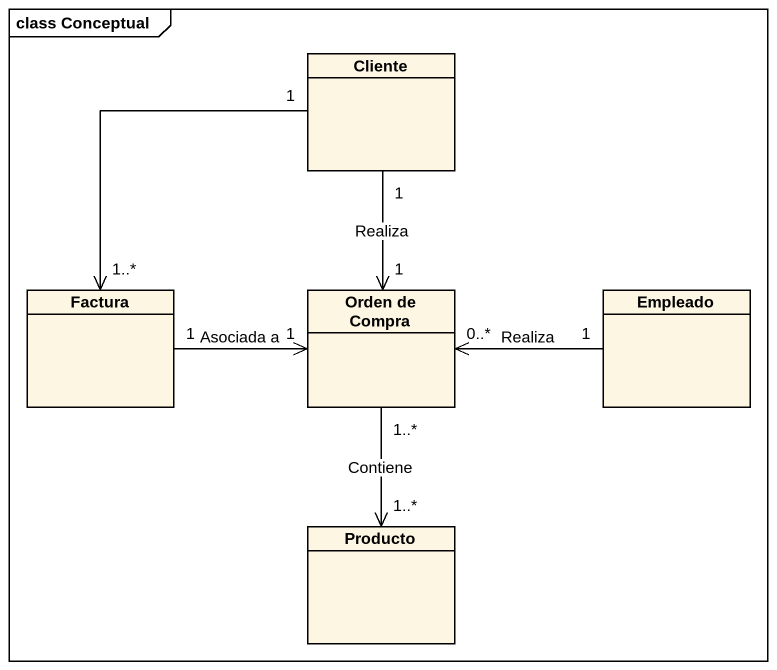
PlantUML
@startuml
mainframe class Conceptual
hide circle
hide empty members
class Cliente
class Factura
class "Orden de Compra" as Orden_de_Compra
class Empleado
class Producto
Cliente "1" --> "1..*" Factura
Cliente "1" --> "1" Orden_de_Compra : Realiza
Factura "1" -right-> "1" Orden_de_Compra : Asociada a
Orden_de_Compra "1..*" --> "1..*" Producto : Contiene
Empleado "1" -left-> "0..*" Orden_de_Compra : Realiza
@enduml
